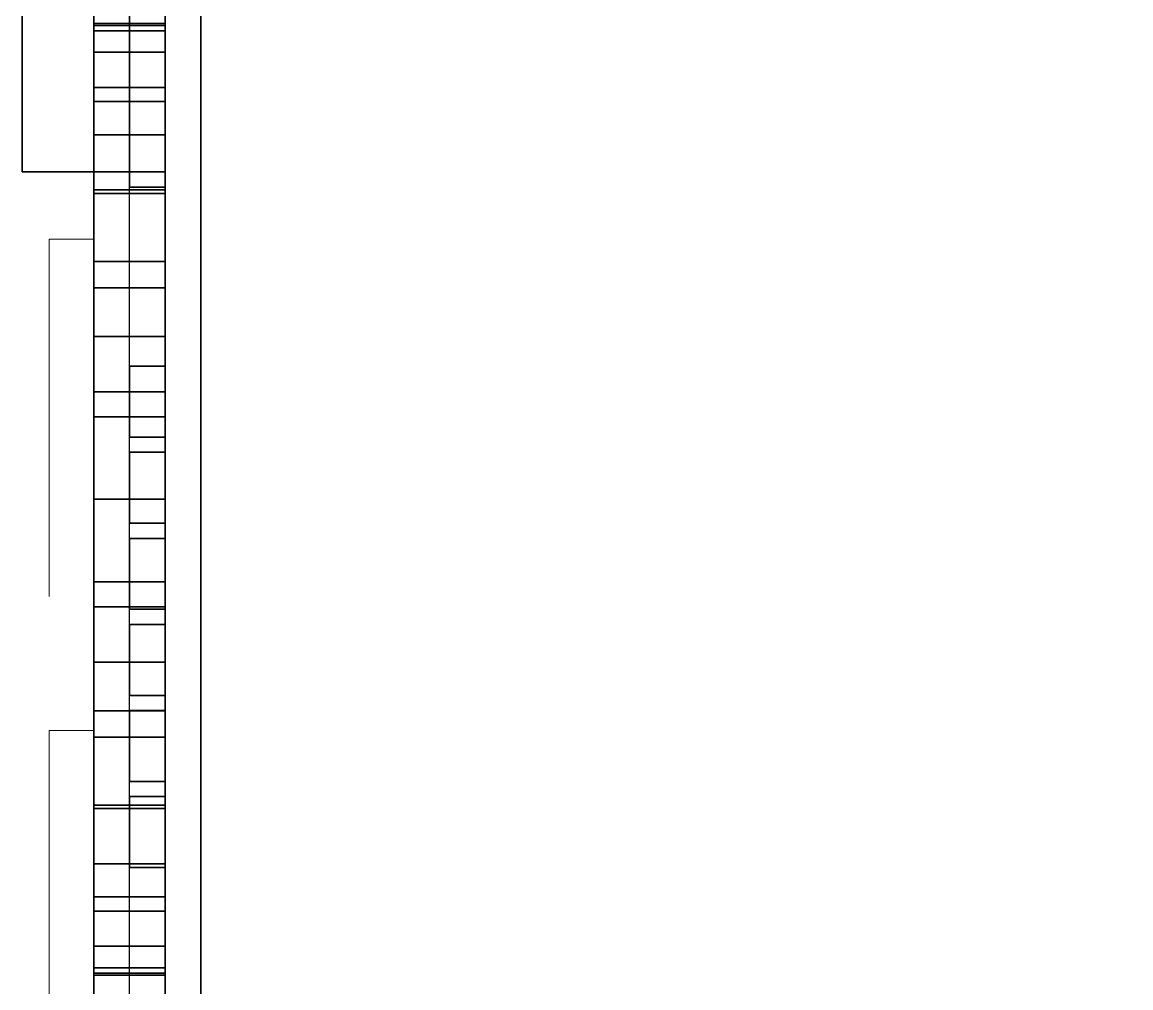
# Model space of a CAD drawing. Header units: inches. Extents: x -7543 to -822, y 102837 to 190349.
# Drawn here: x -831.47678 to -831.47058, y 102836.9327 to 102836.9381 of the extents above; entities that cross this region are included whole.
import ezdxf

# ---------------------------------------------------------------- set-up
doc = ezdxf.new("R2010")
doc.units = ezdxf.units.IN
doc.header["$MEASUREMENT"] = 0
doc.layers.add('İZ DÜŞÜM', color=253, linetype='Continuous', lineweight=20)
doc.layers.add('TEFRİŞ', color=7, linetype='Continuous', lineweight=25, true_color=0x78462c)

msp = doc.modelspace()

# ---------------------------------------------------------------- linework, layer by layer
at = {"layer": 'İZ DÜŞÜM'}
for p, q in [((-831.476627, 102836.9368868), (-831.476627, 102836.9348868)), ((-831.476627, 102836.9368868), (-831.4763774, 102836.9368868)), ((-831.476627, 102836.9341368), (-831.476627, 102836.9321368)), ((-831.476627, 102836.9341368), (-831.4763774, 102836.9341368))]:
    msp.add_line(p, q, dxfattribs=at)
at = {"layer": 'TEFRİŞ'}
for points in [[(-831.4759774, 102836.9414308, -0.0032749), (-831.4759774, 102836.9294308, -0.0032749), (-831.4761774, 102836.9294308, -0.0032749), (-831.4761774, 102836.9414308, -0.0032749)], [(-831.4759774, 102836.9414308, -0.0031749), (-831.4759774, 102836.9294308, -0.0031749), (-831.4761774, 102836.9294308, -0.0031749), (-831.4761774, 102836.9414308, -0.0031749)], [(-831.4759774, 102836.9414308, -0.01508), (-831.4759774, 102836.9414308, 0.00002), (-831.4759774, 102836.9294308, 0.00002), (-831.4759774, 102836.9294308, -0.01508)], [(-831.4759774, 102836.9414308, 0.00002), (-831.4759774, 102836.9294308, 0.00002), (-831.4643774, 102836.9294308, 0.00002), (-831.4643774, 102836.9414308, 0.00002)], [(-831.4759774, 102836.9414308, -0.01508), (-831.4759774, 102836.9294308, -0.01508), (-831.4643774, 102836.9294308, -0.01508), (-831.4643774, 102836.9414308, -0.01508)], [(-831.4643774, 102836.9414308), (-831.4643774, 102836.9294308), (-831.4759774, 102836.9294308), (-831.4759774, 102836.9414308)], [(-831.4759774, 102836.9414308, 0.00002), (-831.4759774, 102836.9294308, 0.00002), (-831.4759774, 102836.9294308, 0.00042), (-831.4759774, 102836.9414308, 0.00042)], [(-831.4757774, 102836.9294308, -0.01508), (-831.4757774, 102836.9294308, -0.01658), (-831.4757774, 102836.9414308, -0.01658), (-831.4757774, 102836.9414308, -0.01508)], [(-831.4757774, 102836.9414308, -0.01508), (-831.4757774, 102836.9294308, -0.01508), (-831.4643774, 102836.9294308, -0.01508), (-831.4643774, 102836.9414308, -0.01508)], [(-831.4757774, 102836.9414308, -0.01658), (-831.4757774, 102836.9294308, -0.01658), (-831.4643774, 102836.9294308, -0.01658), (-831.4643774, 102836.9414308, -0.01658)], [(-831.4759774, 102836.9410308, -0.0005749), (-831.4759774, 102836.9371764, -0.0005749), (-831.4761774, 102836.9371764, -0.0005749), (-831.4761774, 102836.9410308, -0.0005749)], [(-831.4759774, 102836.9371764, -0.0027749), (-831.4759774, 102836.9410308, -0.0027749), (-831.4761774, 102836.9410308, -0.0027749), (-831.4761774, 102836.9371764, -0.0027749)], [(-831.4763774, 102836.9354308, -0.0083347), (-831.4763774, 102836.9388398, -0.0077336), (-831.4763774, 102836.9388924, -0.0083347), (-831.4763774, 102836.9354308, -0.0083347)], [(-831.4763774, 102836.9354308, -0.0083347), (-831.4763774, 102836.9388924, -0.0083347), (-831.4763774, 102836.9388398, -0.0089358), (-831.4763774, 102836.9354308, -0.0083347)], [(-831.4759774, 102836.9354308, -0.0083347), (-831.4759774, 102836.9388398, -0.0077336), (-831.4759774, 102836.9388924, -0.0083347), (-831.4759774, 102836.9354308, -0.0083347)], [(-831.4759774, 102836.9354308, -0.0083347), (-831.4759774, 102836.9388924, -0.0083347), (-831.4759774, 102836.9388398, -0.0089358), (-831.4759774, 102836.9354308, -0.0083347)], [(-831.4763774, 102836.9354308, -0.0083347), (-831.4763774, 102836.9386837, -0.0071508), (-831.4763774, 102836.9388398, -0.0077336), (-831.4763774, 102836.9354308, -0.0083347)], [(-831.4763774, 102836.9354308, -0.0083347), (-831.4763774, 102836.9388398, -0.0089358), (-831.4763774, 102836.9386837, -0.0095187), (-831.4763774, 102836.9354308, -0.0083347)], [(-831.4759774, 102836.9354308, -0.0083347), (-831.4759774, 102836.9386837, -0.0071508), (-831.4759774, 102836.9388398, -0.0077336), (-831.4759774, 102836.9354308, -0.0083347)], [(-831.4759774, 102836.9354308, -0.0083347), (-831.4759774, 102836.9388398, -0.0089358), (-831.4759774, 102836.9386837, -0.0095187), (-831.4759774, 102836.9354308, -0.0083347)], [(-831.4767774, 102836.938755, -0.0078347), (-831.4767774, 102836.9372634, -0.0078347), (-831.4767774, 102836.9372634, -0.0088347), (-831.4767774, 102836.938755, -0.0088347)], [(-831.4759774, 102836.9372634, -0.0088347), (-831.4759774, 102836.938755, -0.0088347), (-831.4767774, 102836.938755, -0.0088347), (-831.4767774, 102836.9372634, -0.0088347)], [(-831.4759774, 102836.938755, -0.0078347), (-831.4759774, 102836.9372634, -0.0078347), (-831.4767774, 102836.9372634, -0.0078347), (-831.4767774, 102836.938755, -0.0078347)], [(-831.4763774, 102836.9354308, -0.0083347), (-831.4763774, 102836.9384287, -0.0066039), (-831.4763774, 102836.9386837, -0.0071508), (-831.4763774, 102836.9354308, -0.0083347)], [(-831.4763774, 102836.9354308, -0.0083347), (-831.4763774, 102836.9386837, -0.0095187), (-831.4763774, 102836.9384287, -0.0100656), (-831.4763774, 102836.9354308, -0.0083347)], [(-831.4759774, 102836.9354308, -0.0083347), (-831.4759774, 102836.9384287, -0.0066039), (-831.4759774, 102836.9386837, -0.0071508), (-831.4759774, 102836.9354308, -0.0083347)], [(-831.4759774, 102836.9354308, -0.0083347), (-831.4759774, 102836.9386837, -0.0095187), (-831.4759774, 102836.9384287, -0.0100656), (-831.4759774, 102836.9354308, -0.0083347)], [(-831.4759774, 102836.9380826, -0.0061097), (-831.4759774, 102836.9384287, -0.0066039), (-831.4763774, 102836.9384287, -0.0066039), (-831.4763774, 102836.9380826, -0.0061097)], [(-831.4763774, 102836.9354308, -0.0083347), (-831.4763774, 102836.9380826, -0.0061097), (-831.4763774, 102836.9384287, -0.0066039), (-831.4763774, 102836.9354308, -0.0083347)], [(-831.4759774, 102836.9384287, -0.0100656), (-831.4759774, 102836.9380826, -0.0105598), (-831.4763774, 102836.9380826, -0.0105598), (-831.4763774, 102836.9384287, -0.0100656)], [(-831.4763774, 102836.9354308, -0.0083347), (-831.4763774, 102836.9384287, -0.0100656), (-831.4763774, 102836.9380826, -0.0105598), (-831.4763774, 102836.9354308, -0.0083347)], [(-831.4759774, 102836.9354308, -0.0083347), (-831.4759774, 102836.9380826, -0.0061097), (-831.4759774, 102836.9384287, -0.0066039), (-831.4759774, 102836.9354308, -0.0083347)], [(-831.4759774, 102836.9354308, -0.0083347), (-831.4759774, 102836.9384287, -0.0100656), (-831.4759774, 102836.9380826, -0.0105598), (-831.4759774, 102836.9354308, -0.0083347)], [(-831.4759774, 102836.938052, -0.0078726), (-831.4759774, 102836.9380924, -0.0083347), (-831.4763774, 102836.9380924, -0.0083347), (-831.4763774, 102836.938052, -0.0078726)], [(-831.4763774, 102836.9354308, -0.0083347), (-831.4763774, 102836.938052, -0.0078726), (-831.4763774, 102836.9380924, -0.0083347), (-831.4763774, 102836.9354308, -0.0083347)], [(-831.4759774, 102836.9380924, -0.0083347), (-831.4759774, 102836.938052, -0.0087969), (-831.4763774, 102836.938052, -0.0087969), (-831.4763774, 102836.9380924, -0.0083347)], [(-831.4763774, 102836.9354308, -0.0083347), (-831.4763774, 102836.9380924, -0.0083347), (-831.4763774, 102836.938052, -0.0087969), (-831.4763774, 102836.9354308, -0.0083347)], [(-831.4759774, 102836.9376559, -0.005683), (-831.4759774, 102836.9380826, -0.0061097), (-831.4763774, 102836.9380826, -0.0061097), (-831.4763774, 102836.9376559, -0.005683)], [(-831.4763774, 102836.9354308, -0.0083347), (-831.4763774, 102836.9376559, -0.005683), (-831.4763774, 102836.9380826, -0.0061097), (-831.4763774, 102836.9354308, -0.0083347)], [(-831.4759774, 102836.9380826, -0.0105598), (-831.4759774, 102836.9376559, -0.0109865), (-831.4763774, 102836.9376559, -0.0109865), (-831.4763774, 102836.9380826, -0.0105598)], [(-831.4763774, 102836.9354308, -0.0083347), (-831.4763774, 102836.9380826, -0.0105598), (-831.4763774, 102836.9376559, -0.0109865), (-831.4763774, 102836.9354308, -0.0083347)], [(-831.4759774, 102836.9379319, -0.0074244), (-831.4759774, 102836.938052, -0.0078726), (-831.4763774, 102836.938052, -0.0078726), (-831.4763774, 102836.9379319, -0.0074244)], [(-831.4763774, 102836.9354308, -0.0083347), (-831.4763774, 102836.9379319, -0.0074244), (-831.4763774, 102836.938052, -0.0078726), (-831.4763774, 102836.9354308, -0.0083347)], [(-831.4759774, 102836.938052, -0.0087969), (-831.4759774, 102836.9379319, -0.0092451), (-831.4763774, 102836.9379319, -0.0092451), (-831.4763774, 102836.938052, -0.0087969)], [(-831.4763774, 102836.9354308, -0.0083347), (-831.4763774, 102836.938052, -0.0087969), (-831.4763774, 102836.9379319, -0.0092451), (-831.4763774, 102836.9354308, -0.0083347)], [(-831.4759774, 102836.9354308, -0.0083347), (-831.4759774, 102836.938052, -0.0078726), (-831.4759774, 102836.9380924, -0.0083347), (-831.4759774, 102836.9354308, -0.0083347)], [(-831.4759774, 102836.9354308, -0.0083347), (-831.4759774, 102836.9380924, -0.0083347), (-831.4759774, 102836.938052, -0.0087969), (-831.4759774, 102836.9354308, -0.0083347)], [(-831.4759774, 102836.9354308, -0.0083347), (-831.4759774, 102836.9376559, -0.005683), (-831.4759774, 102836.9380826, -0.0061097), (-831.4759774, 102836.9354308, -0.0083347)], [(-831.4759774, 102836.9354308, -0.0083347), (-831.4759774, 102836.9380826, -0.0105598), (-831.4759774, 102836.9376559, -0.0109865), (-831.4759774, 102836.9354308, -0.0083347)], [(-831.4759774, 102836.9354308, -0.0083347), (-831.4759774, 102836.9379319, -0.0074244), (-831.4759774, 102836.938052, -0.0078726), (-831.4759774, 102836.9354308, -0.0083347)], [(-831.4759774, 102836.9354308, -0.0083347), (-831.4759774, 102836.938052, -0.0087969), (-831.4759774, 102836.9379319, -0.0092451), (-831.4759774, 102836.9354308, -0.0083347)], [(-831.4759774, 102836.9377358, -0.0070039), (-831.4759774, 102836.9379319, -0.0074244), (-831.4763774, 102836.9379319, -0.0074244), (-831.4763774, 102836.9377358, -0.0070039)], [(-831.4763774, 102836.9354308, -0.0083347), (-831.4763774, 102836.9377358, -0.0070039), (-831.4763774, 102836.9379319, -0.0074244), (-831.4763774, 102836.9354308, -0.0083347)], [(-831.4759774, 102836.9379319, -0.0092451), (-831.4759774, 102836.9377358, -0.0096656), (-831.4763774, 102836.9377358, -0.0096656), (-831.4763774, 102836.9379319, -0.0092451)], [(-831.4763774, 102836.9354308, -0.0083347), (-831.4763774, 102836.9379319, -0.0092451), (-831.4763774, 102836.9377358, -0.0096656), (-831.4763774, 102836.9354308, -0.0083347)], [(-831.4759774, 102836.9354308, -0.0083347), (-831.4759774, 102836.9377358, -0.0070039), (-831.4759774, 102836.9379319, -0.0074244), (-831.4759774, 102836.9354308, -0.0083347)], [(-831.4759774, 102836.9354308, -0.0083347), (-831.4759774, 102836.9379319, -0.0092451), (-831.4759774, 102836.9377358, -0.0096656), (-831.4759774, 102836.9354308, -0.0083347)], [(-831.4759774, 102836.9374697, -0.0066239), (-831.4759774, 102836.9377358, -0.0070039), (-831.4763774, 102836.9377358, -0.0070039), (-831.4763774, 102836.9374697, -0.0066239)], [(-831.4763774, 102836.9354308, -0.0083347), (-831.4763774, 102836.9374697, -0.0066239), (-831.4763774, 102836.9377358, -0.0070039), (-831.4763774, 102836.9354308, -0.0083347)], [(-831.4759774, 102836.9377358, -0.0096656), (-831.4759774, 102836.9374697, -0.0100456), (-831.4763774, 102836.9374697, -0.0100456), (-831.4763774, 102836.9377358, -0.0096656)], [(-831.4763774, 102836.9354308, -0.0083347), (-831.4763774, 102836.9377358, -0.0096656), (-831.4763774, 102836.9374697, -0.0100456), (-831.4763774, 102836.9354308, -0.0083347)], [(-831.4759774, 102836.9354308, -0.0083347), (-831.4759774, 102836.9374697, -0.0066239), (-831.4759774, 102836.9377358, -0.0070039), (-831.4759774, 102836.9354308, -0.0083347)], [(-831.4759774, 102836.9354308, -0.0083347), (-831.4759774, 102836.9377358, -0.0096656), (-831.4759774, 102836.9374697, -0.0100456), (-831.4759774, 102836.9354308, -0.0083347)], [(-831.4759774, 102836.9371616, -0.0053369), (-831.4759774, 102836.9376559, -0.005683), (-831.4763774, 102836.9376559, -0.005683), (-831.4763774, 102836.9371616, -0.0053369)], [(-831.4763774, 102836.9354308, -0.0083347), (-831.4763774, 102836.9371616, -0.0053369), (-831.4763774, 102836.9376559, -0.005683), (-831.4763774, 102836.9354308, -0.0083347)], [(-831.4759774, 102836.9376559, -0.0109865), (-831.4759774, 102836.9371616, -0.0113326), (-831.4763774, 102836.9371616, -0.0113326), (-831.4763774, 102836.9376559, -0.0109865)], [(-831.4763774, 102836.9354308, -0.0083347), (-831.4763774, 102836.9376559, -0.0109865), (-831.4763774, 102836.9371616, -0.0113326), (-831.4763774, 102836.9354308, -0.0083347)], [(-831.4759774, 102836.9354308, -0.0083347), (-831.4759774, 102836.9371616, -0.0053369), (-831.4759774, 102836.9376559, -0.005683), (-831.4759774, 102836.9354308, -0.0083347)], [(-831.4759774, 102836.9354308, -0.0083347), (-831.4759774, 102836.9376559, -0.0109865), (-831.4759774, 102836.9371616, -0.0113326), (-831.4759774, 102836.9354308, -0.0083347)], [(-831.4759774, 102836.9371417, -0.0062958), (-831.4759774, 102836.9374697, -0.0066239), (-831.4763774, 102836.9374697, -0.0066239), (-831.4763774, 102836.9371417, -0.0062958)], [(-831.4763774, 102836.9354308, -0.0083347), (-831.4763774, 102836.9371417, -0.0062958), (-831.4763774, 102836.9374697, -0.0066239), (-831.4763774, 102836.9354308, -0.0083347)], [(-831.4759774, 102836.9374697, -0.0100456), (-831.4759774, 102836.9371417, -0.0103737), (-831.4763774, 102836.9371417, -0.0103737), (-831.4763774, 102836.9374697, -0.0100456)], [(-831.4763774, 102836.9354308, -0.0083347), (-831.4763774, 102836.9374697, -0.0100456), (-831.4763774, 102836.9371417, -0.0103737), (-831.4763774, 102836.9354308, -0.0083347)], [(-831.4759774, 102836.9354308, -0.0083347), (-831.4759774, 102836.9371417, -0.0062958), (-831.4759774, 102836.9374697, -0.0066239), (-831.4759774, 102836.9354308, -0.0083347)], [(-831.4759774, 102836.9354308, -0.0083347), (-831.4759774, 102836.9374697, -0.0100456), (-831.4759774, 102836.9371417, -0.0103737), (-831.4759774, 102836.9354308, -0.0083347)], [(-831.4759774, 102836.9372634, -0.0088347), (-831.4759774, 102836.9372634, -0.0078347), (-831.4767774, 102836.9372634, -0.0078347), (-831.4767774, 102836.9372634, -0.0088347)], [(-831.4759774, 102836.9371764, -0.0005749), (-831.4759774, 102836.9371764, -0.0027749), (-831.4761774, 102836.9371764, -0.0027749), (-831.4761774, 102836.9371764, -0.0005749)], [(-831.4759774, 102836.9366147, -0.0050819), (-831.4759774, 102836.9371616, -0.0053369), (-831.4763774, 102836.9371616, -0.0053369), (-831.4763774, 102836.9366147, -0.0050819)], [(-831.4763774, 102836.9354308, -0.0083347), (-831.4763774, 102836.9366147, -0.0050819), (-831.4763774, 102836.9371616, -0.0053369), (-831.4763774, 102836.9354308, -0.0083347)], [(-831.4759774, 102836.9371616, -0.0113326), (-831.4759774, 102836.9366147, -0.0115876), (-831.4763774, 102836.9366147, -0.0115876), (-831.4763774, 102836.9371616, -0.0113326)], [(-831.4763774, 102836.9354308, -0.0083347), (-831.4763774, 102836.9371616, -0.0113326), (-831.4763774, 102836.9366147, -0.0115876), (-831.4763774, 102836.9354308, -0.0083347)], [(-831.4759774, 102836.9367616, -0.0060297), (-831.4759774, 102836.9371417, -0.0062958), (-831.4763774, 102836.9371417, -0.0062958), (-831.4763774, 102836.9367616, -0.0060297)], [(-831.4763774, 102836.9354308, -0.0083347), (-831.4763774, 102836.9367616, -0.0060297), (-831.4763774, 102836.9371417, -0.0062958), (-831.4763774, 102836.9354308, -0.0083347)], [(-831.4759774, 102836.9371417, -0.0103737), (-831.4759774, 102836.9367616, -0.0106398), (-831.4763774, 102836.9367616, -0.0106398), (-831.4763774, 102836.9371417, -0.0103737)], [(-831.4763774, 102836.9354308, -0.0083347), (-831.4763774, 102836.9371417, -0.0103737), (-831.4763774, 102836.9367616, -0.0106398), (-831.4763774, 102836.9354308, -0.0083347)], [(-831.4759774, 102836.9354308, -0.0083347), (-831.4759774, 102836.9366147, -0.0050819), (-831.4759774, 102836.9371616, -0.0053369), (-831.4759774, 102836.9354308, -0.0083347)], [(-831.4759774, 102836.9354308, -0.0083347), (-831.4759774, 102836.9371616, -0.0113326), (-831.4759774, 102836.9366147, -0.0115876), (-831.4759774, 102836.9354308, -0.0083347)], [(-831.4759774, 102836.9354308, -0.0083347), (-831.4759774, 102836.9367616, -0.0060297), (-831.4759774, 102836.9371417, -0.0062958), (-831.4759774, 102836.9354308, -0.0083347)], [(-831.4759774, 102836.9354308, -0.0083347), (-831.4759774, 102836.9371417, -0.0103737), (-831.4759774, 102836.9367616, -0.0106398), (-831.4759774, 102836.9354308, -0.0083347)], [(-831.4759774, 102836.9363411, -0.0058336), (-831.4759774, 102836.9367616, -0.0060297), (-831.4763774, 102836.9367616, -0.0060297), (-831.4763774, 102836.9363411, -0.0058336)], [(-831.4763774, 102836.9354308, -0.0083347), (-831.4763774, 102836.9363411, -0.0058336), (-831.4763774, 102836.9367616, -0.0060297), (-831.4763774, 102836.9354308, -0.0083347)], [(-831.4759774, 102836.9367616, -0.0106398), (-831.4759774, 102836.9363411, -0.0108358), (-831.4763774, 102836.9363411, -0.0108358), (-831.4763774, 102836.9367616, -0.0106398)], [(-831.4763774, 102836.9354308, -0.0083347), (-831.4763774, 102836.9367616, -0.0106398), (-831.4763774, 102836.9363411, -0.0108358), (-831.4763774, 102836.9354308, -0.0083347)], [(-831.4759774, 102836.9354308, -0.0083347), (-831.4759774, 102836.9363411, -0.0058336), (-831.4759774, 102836.9367616, -0.0060297), (-831.4759774, 102836.9354308, -0.0083347)], [(-831.4759774, 102836.9354308, -0.0083347), (-831.4759774, 102836.9367616, -0.0106398), (-831.4759774, 102836.9363411, -0.0108358), (-831.4759774, 102836.9354308, -0.0083347)], [(-831.4759774, 102836.9360319, -0.0049257), (-831.4759774, 102836.9366147, -0.0050819), (-831.4763774, 102836.9366147, -0.0050819), (-831.4763774, 102836.9360319, -0.0049257)], [(-831.4763774, 102836.9354308, -0.0083347), (-831.4763774, 102836.9360319, -0.0049257), (-831.4763774, 102836.9366147, -0.0050819), (-831.4763774, 102836.9354308, -0.0083347)], [(-831.4759774, 102836.9366147, -0.0115876), (-831.4759774, 102836.9360319, -0.0117438), (-831.4763774, 102836.9360319, -0.0117438), (-831.4763774, 102836.9366147, -0.0115876)], [(-831.4763774, 102836.9354308, -0.0083347), (-831.4763774, 102836.9366147, -0.0115876), (-831.4763774, 102836.9360319, -0.0117438), (-831.4763774, 102836.9354308, -0.0083347)], [(-831.4759774, 102836.9354308, -0.0083347), (-831.4759774, 102836.9360319, -0.0049257), (-831.4759774, 102836.9366147, -0.0050819), (-831.4759774, 102836.9354308, -0.0083347)], [(-831.4759774, 102836.9354308, -0.0083347), (-831.4759774, 102836.9366147, -0.0115876), (-831.4759774, 102836.9360319, -0.0117438), (-831.4759774, 102836.9354308, -0.0083347)], [(-831.4759774, 102836.935893, -0.0057136), (-831.4759774, 102836.9363411, -0.0058336), (-831.4763774, 102836.9363411, -0.0058336), (-831.4763774, 102836.935893, -0.0057136)], [(-831.4763774, 102836.9354308, -0.0083347), (-831.4763774, 102836.935893, -0.0057136), (-831.4763774, 102836.9363411, -0.0058336), (-831.4763774, 102836.9354308, -0.0083347)], [(-831.4759774, 102836.9363411, -0.0108358), (-831.4759774, 102836.935893, -0.0109559), (-831.4763774, 102836.935893, -0.0109559), (-831.4763774, 102836.9363411, -0.0108358)], [(-831.4763774, 102836.9354308, -0.0083347), (-831.4763774, 102836.9363411, -0.0108358), (-831.4763774, 102836.935893, -0.0109559), (-831.4763774, 102836.9354308, -0.0083347)], [(-831.4759774, 102836.9354308, -0.0083347), (-831.4759774, 102836.935893, -0.0057136), (-831.4759774, 102836.9363411, -0.0058336), (-831.4759774, 102836.9354308, -0.0083347)], [(-831.4759774, 102836.9354308, -0.0083347), (-831.4759774, 102836.9363411, -0.0108358), (-831.4759774, 102836.935893, -0.0109559), (-831.4759774, 102836.9354308, -0.0083347)], [(-831.4761774, 102836.9361752, -0.0012557), (-831.4761774, 102836.9357786, -0.0012557), (-831.4761774, 102836.9357786, -0.0020941), (-831.4761774, 102836.9361752, -0.0020941)], [(-831.4759774, 102836.9361752, -0.0020941), (-831.4759774, 102836.9357786, -0.0020941), (-831.4761774, 102836.9357786, -0.0020941), (-831.4761774, 102836.9361752, -0.0020941)], [(-831.4759774, 102836.9357786, -0.0012557), (-831.4759774, 102836.9361752, -0.0012557), (-831.4761774, 102836.9361752, -0.0012557), (-831.4761774, 102836.9357786, -0.0012557)], [(-831.4759774, 102836.9361752, -0.0020941), (-831.4759774, 102836.9361752, -0.0012557), (-831.4761774, 102836.9361752, -0.0012557), (-831.4761774, 102836.9361752, -0.0020941)], [(-831.4759774, 102836.9354308, -0.0048731), (-831.4759774, 102836.9360319, -0.0049257), (-831.4763774, 102836.9360319, -0.0049257), (-831.4763774, 102836.9354308, -0.0048731)], [(-831.4763774, 102836.9354308, -0.0083347), (-831.4763774, 102836.9354308, -0.0048731), (-831.4763774, 102836.9360319, -0.0049257), (-831.4763774, 102836.9354308, -0.0083347)], [(-831.4759774, 102836.9360319, -0.0117438), (-831.4759774, 102836.9354308, -0.0117964), (-831.4763774, 102836.9354308, -0.0117964), (-831.4763774, 102836.9360319, -0.0117438)], [(-831.4763774, 102836.9354308, -0.0083347), (-831.4763774, 102836.9360319, -0.0117438), (-831.4763774, 102836.9354308, -0.0117964), (-831.4763774, 102836.9354308, -0.0083347)], [(-831.4759774, 102836.9354308, -0.0083347), (-831.4759774, 102836.9354308, -0.0048731), (-831.4759774, 102836.9360319, -0.0049257), (-831.4759774, 102836.9354308, -0.0083347)], [(-831.4759774, 102836.9354308, -0.0083347), (-831.4759774, 102836.9360319, -0.0117438), (-831.4759774, 102836.9354308, -0.0117964), (-831.4759774, 102836.9354308, -0.0083347)], [(-831.4759774, 102836.9354308, -0.0056731), (-831.4759774, 102836.935893, -0.0057136), (-831.4763774, 102836.935893, -0.0057136), (-831.4763774, 102836.9354308, -0.0056731)], [(-831.4763774, 102836.9354308, -0.0083347), (-831.4763774, 102836.9354308, -0.0056731), (-831.4763774, 102836.935893, -0.0057136), (-831.4763774, 102836.9354308, -0.0083347)], [(-831.4759774, 102836.935893, -0.0109559), (-831.4759774, 102836.9354308, -0.0109964), (-831.4763774, 102836.9354308, -0.0109964), (-831.4763774, 102836.935893, -0.0109559)], [(-831.4763774, 102836.9354308, -0.0083347), (-831.4763774, 102836.935893, -0.0109559), (-831.4763774, 102836.9354308, -0.0109964), (-831.4763774, 102836.9354308, -0.0083347)], [(-831.4759774, 102836.9354308, -0.0083347), (-831.4759774, 102836.9354308, -0.0056731), (-831.4759774, 102836.935893, -0.0057136), (-831.4759774, 102836.9354308, -0.0083347)], [(-831.4759774, 102836.9354308, -0.0083347), (-831.4759774, 102836.935893, -0.0109559), (-831.4759774, 102836.9354308, -0.0109964), (-831.4759774, 102836.9354308, -0.0083347)], [(-831.4759774, 102836.9357786, -0.0020941), (-831.4759774, 102836.9357786, -0.0012557), (-831.4761774, 102836.9357786, -0.0012557), (-831.4761774, 102836.9357786, -0.0020941)], [(-831.4761774, 102836.9356937, -0.0012557), (-831.4761774, 102836.935297, -0.0012557), (-831.4761774, 102836.935297, -0.0020941), (-831.4761774, 102836.9356937, -0.0020941)], [(-831.4759774, 102836.9356937, -0.0020941), (-831.4759774, 102836.935297, -0.0020941), (-831.4761774, 102836.935297, -0.0020941), (-831.4761774, 102836.9356937, -0.0020941)], [(-831.4759774, 102836.935297, -0.0012557), (-831.4759774, 102836.9356937, -0.0012557), (-831.4761774, 102836.9356937, -0.0012557), (-831.4761774, 102836.935297, -0.0012557)], [(-831.4759774, 102836.9356937, -0.0020941), (-831.4759774, 102836.9356937, -0.0012557), (-831.4761774, 102836.9356937, -0.0012557), (-831.4761774, 102836.9356937, -0.0020941)], [(-831.4763774, 102836.9354308, -0.0083347), (-831.4763774, 102836.9327692, -0.0083347), (-831.4763774, 102836.9328096, -0.0078726), (-831.4763774, 102836.9354308, -0.0083347)], [(-831.4763774, 102836.9354308, -0.0083347), (-831.4763774, 102836.9328096, -0.0078726), (-831.4763774, 102836.9329297, -0.0074244), (-831.4763774, 102836.9354308, -0.0083347)], [(-831.4763774, 102836.9354308, -0.0083347), (-831.4763774, 102836.9329297, -0.0074244), (-831.4763774, 102836.9331258, -0.0070039), (-831.4763774, 102836.9354308, -0.0083347)], [(-831.4763774, 102836.9354308, -0.0083347), (-831.4763774, 102836.9331258, -0.0070039), (-831.4763774, 102836.9333919, -0.0066239), (-831.4763774, 102836.9354308, -0.0083347)], [(-831.4763774, 102836.9354308, -0.0083347), (-831.4763774, 102836.9333919, -0.0066239), (-831.4763774, 102836.9337199, -0.0062958), (-831.4763774, 102836.9354308, -0.0083347)], [(-831.4763774, 102836.9354308, -0.0083347), (-831.4763774, 102836.9337199, -0.0062958), (-831.4763774, 102836.9341, -0.0060297), (-831.4763774, 102836.9354308, -0.0083347)], [(-831.4763774, 102836.9354308, -0.0083347), (-831.4763774, 102836.9341, -0.0060297), (-831.4763774, 102836.9345205, -0.0058336), (-831.4763774, 102836.9354308, -0.0083347)], [(-831.4763774, 102836.9354308, -0.0083347), (-831.4763774, 102836.9345205, -0.0058336), (-831.4763774, 102836.9349686, -0.0057136), (-831.4763774, 102836.9354308, -0.0083347)], [(-831.4759774, 102836.9349686, -0.0057136), (-831.4759774, 102836.9354308, -0.0056731), (-831.4763774, 102836.9354308, -0.0056731), (-831.4763774, 102836.9349686, -0.0057136)], [(-831.4763774, 102836.9354308, -0.0083347), (-831.4763774, 102836.9349686, -0.0057136), (-831.4763774, 102836.9354308, -0.0056731), (-831.4763774, 102836.9354308, -0.0083347)], [(-831.4759774, 102836.9354308, -0.0109964), (-831.4759774, 102836.9349686, -0.0109559), (-831.4763774, 102836.9349686, -0.0109559), (-831.4763774, 102836.9354308, -0.0109964)], [(-831.4763774, 102836.9354308, -0.0083347), (-831.4763774, 102836.9354308, -0.0109964), (-831.4763774, 102836.9349686, -0.0109559), (-831.4763774, 102836.9354308, -0.0083347)], [(-831.4763774, 102836.9354308, -0.0083347), (-831.4763774, 102836.9349686, -0.0109559), (-831.4763774, 102836.9345205, -0.0108358), (-831.4763774, 102836.9354308, -0.0083347)], [(-831.4763774, 102836.9354308, -0.0083347), (-831.4763774, 102836.9345205, -0.0108358), (-831.4763774, 102836.9341, -0.0106398), (-831.4763774, 102836.9354308, -0.0083347)], [(-831.4763774, 102836.9354308, -0.0083347), (-831.4763774, 102836.9341, -0.0106398), (-831.4763774, 102836.9337199, -0.0103737), (-831.4763774, 102836.9354308, -0.0083347)], [(-831.4763774, 102836.9354308, -0.0083347), (-831.4763774, 102836.9337199, -0.0103737), (-831.4763774, 102836.9333919, -0.0100456), (-831.4763774, 102836.9354308, -0.0083347)], [(-831.4763774, 102836.9354308, -0.0083347), (-831.4763774, 102836.9333919, -0.0100456), (-831.4763774, 102836.9331258, -0.0096656), (-831.4763774, 102836.9354308, -0.0083347)], [(-831.4763774, 102836.9354308, -0.0083347), (-831.4763774, 102836.9331258, -0.0096656), (-831.4763774, 102836.9329297, -0.0092451), (-831.4763774, 102836.9354308, -0.0083347)], [(-831.4763774, 102836.9354308, -0.0083347), (-831.4763774, 102836.9329297, -0.0092451), (-831.4763774, 102836.9328096, -0.0087969), (-831.4763774, 102836.9354308, -0.0083347)], [(-831.4763774, 102836.9354308, -0.0083347), (-831.4763774, 102836.9319692, -0.0083347), (-831.4763774, 102836.9320218, -0.0077336), (-831.4763774, 102836.9354308, -0.0083347)], [(-831.4763774, 102836.9354308, -0.0083347), (-831.4763774, 102836.9320218, -0.0077336), (-831.4763774, 102836.9321779, -0.0071508), (-831.4763774, 102836.9354308, -0.0083347)], [(-831.4763774, 102836.9354308, -0.0083347), (-831.4763774, 102836.9321779, -0.0071508), (-831.4763774, 102836.9324329, -0.0066039), (-831.4763774, 102836.9354308, -0.0083347)], [(-831.4763774, 102836.9354308, -0.0083347), (-831.4763774, 102836.9324329, -0.0066039), (-831.4763774, 102836.932779, -0.0061097), (-831.4763774, 102836.9354308, -0.0083347)], [(-831.4763774, 102836.9354308, -0.0083347), (-831.4763774, 102836.932779, -0.0061097), (-831.4763774, 102836.9332057, -0.005683), (-831.4763774, 102836.9354308, -0.0083347)], [(-831.4763774, 102836.9354308, -0.0083347), (-831.4763774, 102836.9332057, -0.005683), (-831.4763774, 102836.9337, -0.0053369), (-831.4763774, 102836.9354308, -0.0083347)], [(-831.4763774, 102836.9354308, -0.0083347), (-831.4763774, 102836.9337, -0.0053369), (-831.4763774, 102836.9342469, -0.0050819), (-831.4763774, 102836.9354308, -0.0083347)], [(-831.4763774, 102836.9354308, -0.0083347), (-831.4763774, 102836.9342469, -0.0050819), (-831.4763774, 102836.9348297, -0.0049257), (-831.4763774, 102836.9354308, -0.0083347)], [(-831.4759774, 102836.9348297, -0.0049257), (-831.4759774, 102836.9354308, -0.0048731), (-831.4763774, 102836.9354308, -0.0048731), (-831.4763774, 102836.9348297, -0.0049257)], [(-831.4763774, 102836.9354308, -0.0083347), (-831.4763774, 102836.9348297, -0.0049257), (-831.4763774, 102836.9354308, -0.0048731), (-831.4763774, 102836.9354308, -0.0083347)], [(-831.4759774, 102836.9354308, -0.0117964), (-831.4759774, 102836.9348297, -0.0117438), (-831.4763774, 102836.9348297, -0.0117438), (-831.4763774, 102836.9354308, -0.0117964)], [(-831.4763774, 102836.9354308, -0.0083347), (-831.4763774, 102836.9354308, -0.0117964), (-831.4763774, 102836.9348297, -0.0117438), (-831.4763774, 102836.9354308, -0.0083347)], [(-831.4763774, 102836.9354308, -0.0083347), (-831.4763774, 102836.9348297, -0.0117438), (-831.4763774, 102836.9342469, -0.0115876), (-831.4763774, 102836.9354308, -0.0083347)], [(-831.4763774, 102836.9354308, -0.0083347), (-831.4763774, 102836.9342469, -0.0115876), (-831.4763774, 102836.9337, -0.0113326), (-831.4763774, 102836.9354308, -0.0083347)], [(-831.4763774, 102836.9354308, -0.0083347), (-831.4763774, 102836.9337, -0.0113326), (-831.4763774, 102836.9332057, -0.0109865), (-831.4763774, 102836.9354308, -0.0083347)], [(-831.4763774, 102836.9354308, -0.0083347), (-831.4763774, 102836.9332057, -0.0109865), (-831.4763774, 102836.932779, -0.0105598), (-831.4763774, 102836.9354308, -0.0083347)], [(-831.4763774, 102836.9354308, -0.0083347), (-831.4763774, 102836.932779, -0.0105598), (-831.4763774, 102836.9324329, -0.0100656), (-831.4763774, 102836.9354308, -0.0083347)], [(-831.4763774, 102836.9354308, -0.0083347), (-831.4763774, 102836.9324329, -0.0100656), (-831.4763774, 102836.9321779, -0.0095187), (-831.4763774, 102836.9354308, -0.0083347)], [(-831.4763774, 102836.9354308, -0.0083347), (-831.4763774, 102836.9321779, -0.0095187), (-831.4763774, 102836.9320218, -0.0089358), (-831.4763774, 102836.9354308, -0.0083347)], [(-831.4759774, 102836.9354308, -0.0083347), (-831.4759774, 102836.9327692, -0.0083347), (-831.4759774, 102836.9328096, -0.0078726), (-831.4759774, 102836.9354308, -0.0083347)], [(-831.4759774, 102836.9354308, -0.0083347), (-831.4759774, 102836.9328096, -0.0078726), (-831.4759774, 102836.9329297, -0.0074244), (-831.4759774, 102836.9354308, -0.0083347)], [(-831.4759774, 102836.9354308, -0.0083347), (-831.4759774, 102836.9329297, -0.0074244), (-831.4759774, 102836.9331258, -0.0070039), (-831.4759774, 102836.9354308, -0.0083347)], [(-831.4759774, 102836.9354308, -0.0083347), (-831.4759774, 102836.9331258, -0.0070039), (-831.4759774, 102836.9333919, -0.0066239), (-831.4759774, 102836.9354308, -0.0083347)], [(-831.4759774, 102836.9354308, -0.0083347), (-831.4759774, 102836.9333919, -0.0066239), (-831.4759774, 102836.9337199, -0.0062958), (-831.4759774, 102836.9354308, -0.0083347)], [(-831.4759774, 102836.9354308, -0.0083347), (-831.4759774, 102836.9337199, -0.0062958), (-831.4759774, 102836.9341, -0.0060297), (-831.4759774, 102836.9354308, -0.0083347)], [(-831.4759774, 102836.9354308, -0.0083347), (-831.4759774, 102836.9341, -0.0060297), (-831.4759774, 102836.9345205, -0.0058336), (-831.4759774, 102836.9354308, -0.0083347)], [(-831.4759774, 102836.9354308, -0.0083347), (-831.4759774, 102836.9345205, -0.0058336), (-831.4759774, 102836.9349686, -0.0057136), (-831.4759774, 102836.9354308, -0.0083347)], [(-831.4759774, 102836.9354308, -0.0083347), (-831.4759774, 102836.9349686, -0.0057136), (-831.4759774, 102836.9354308, -0.0056731), (-831.4759774, 102836.9354308, -0.0083347)], [(-831.4759774, 102836.9354308, -0.0083347), (-831.4759774, 102836.9354308, -0.0109964), (-831.4759774, 102836.9349686, -0.0109559), (-831.4759774, 102836.9354308, -0.0083347)], [(-831.4759774, 102836.9354308, -0.0083347), (-831.4759774, 102836.9349686, -0.0109559), (-831.4759774, 102836.9345205, -0.0108358), (-831.4759774, 102836.9354308, -0.0083347)], [(-831.4759774, 102836.9354308, -0.0083347), (-831.4759774, 102836.9345205, -0.0108358), (-831.4759774, 102836.9341, -0.0106398), (-831.4759774, 102836.9354308, -0.0083347)], [(-831.4759774, 102836.9354308, -0.0083347), (-831.4759774, 102836.9341, -0.0106398), (-831.4759774, 102836.9337199, -0.0103737), (-831.4759774, 102836.9354308, -0.0083347)], [(-831.4759774, 102836.9354308, -0.0083347), (-831.4759774, 102836.9337199, -0.0103737), (-831.4759774, 102836.9333919, -0.0100456), (-831.4759774, 102836.9354308, -0.0083347)], [(-831.4759774, 102836.9354308, -0.0083347), (-831.4759774, 102836.9333919, -0.0100456), (-831.4759774, 102836.9331258, -0.0096656), (-831.4759774, 102836.9354308, -0.0083347)], [(-831.4759774, 102836.9354308, -0.0083347), (-831.4759774, 102836.9331258, -0.0096656), (-831.4759774, 102836.9329297, -0.0092451), (-831.4759774, 102836.9354308, -0.0083347)], [(-831.4759774, 102836.9354308, -0.0083347), (-831.4759774, 102836.9329297, -0.0092451), (-831.4759774, 102836.9328096, -0.0087969), (-831.4759774, 102836.9354308, -0.0083347)], [(-831.4759774, 102836.9354308, -0.0083347), (-831.4759774, 102836.9328096, -0.0087969), (-831.4759774, 102836.9327692, -0.0083347), (-831.4759774, 102836.9354308, -0.0083347)], [(-831.4759774, 102836.9354308, -0.0083347), (-831.4759774, 102836.9319692, -0.0083347), (-831.4759774, 102836.9320218, -0.0077336), (-831.4759774, 102836.9354308, -0.0083347)], [(-831.4759774, 102836.9354308, -0.0083347), (-831.4759774, 102836.9320218, -0.0077336), (-831.4759774, 102836.9321779, -0.0071508), (-831.4759774, 102836.9354308, -0.0083347)], [(-831.4759774, 102836.9354308, -0.0083347), (-831.4759774, 102836.9321779, -0.0071508), (-831.4759774, 102836.9324329, -0.0066039), (-831.4759774, 102836.9354308, -0.0083347)], [(-831.4759774, 102836.9354308, -0.0083347), (-831.4759774, 102836.9324329, -0.0066039), (-831.4759774, 102836.932779, -0.0061097), (-831.4759774, 102836.9354308, -0.0083347)], [(-831.4759774, 102836.9354308, -0.0083347), (-831.4759774, 102836.932779, -0.0061097), (-831.4759774, 102836.9332057, -0.005683), (-831.4759774, 102836.9354308, -0.0083347)], [(-831.4759774, 102836.9354308, -0.0083347), (-831.4759774, 102836.9332057, -0.005683), (-831.4759774, 102836.9337, -0.0053369), (-831.4759774, 102836.9354308, -0.0083347)], [(-831.4759774, 102836.9354308, -0.0083347), (-831.4759774, 102836.9337, -0.0053369), (-831.4759774, 102836.9342469, -0.0050819), (-831.4759774, 102836.9354308, -0.0083347)], [(-831.4759774, 102836.9354308, -0.0083347), (-831.4759774, 102836.9342469, -0.0050819), (-831.4759774, 102836.9348297, -0.0049257), (-831.4759774, 102836.9354308, -0.0083347)], [(-831.4759774, 102836.9354308, -0.0083347), (-831.4759774, 102836.9348297, -0.0049257), (-831.4759774, 102836.9354308, -0.0048731), (-831.4759774, 102836.9354308, -0.0083347)], [(-831.4759774, 102836.9354308, -0.0083347), (-831.4759774, 102836.9354308, -0.0117964), (-831.4759774, 102836.9348297, -0.0117438), (-831.4759774, 102836.9354308, -0.0083347)], [(-831.4759774, 102836.9354308, -0.0083347), (-831.4759774, 102836.9348297, -0.0117438), (-831.4759774, 102836.9342469, -0.0115876), (-831.4759774, 102836.9354308, -0.0083347)], [(-831.4759774, 102836.9354308, -0.0083347), (-831.4759774, 102836.9342469, -0.0115876), (-831.4759774, 102836.9337, -0.0113326), (-831.4759774, 102836.9354308, -0.0083347)], [(-831.4759774, 102836.9354308, -0.0083347), (-831.4759774, 102836.9337, -0.0113326), (-831.4759774, 102836.9332057, -0.0109865), (-831.4759774, 102836.9354308, -0.0083347)], [(-831.4759774, 102836.9354308, -0.0083347), (-831.4759774, 102836.9332057, -0.0109865), (-831.4759774, 102836.932779, -0.0105598), (-831.4759774, 102836.9354308, -0.0083347)], [(-831.4759774, 102836.9354308, -0.0083347), (-831.4759774, 102836.932779, -0.0105598), (-831.4759774, 102836.9324329, -0.0100656), (-831.4759774, 102836.9354308, -0.0083347)], [(-831.4759774, 102836.9354308, -0.0083347), (-831.4759774, 102836.9324329, -0.0100656), (-831.4759774, 102836.9321779, -0.0095187), (-831.4759774, 102836.9354308, -0.0083347)], [(-831.4759774, 102836.9354308, -0.0083347), (-831.4759774, 102836.9321779, -0.0095187), (-831.4759774, 102836.9320218, -0.0089358), (-831.4759774, 102836.9354308, -0.0083347)], [(-831.4759774, 102836.9354308, -0.0083347), (-831.4759774, 102836.9320218, -0.0089358), (-831.4759774, 102836.9319692, -0.0083347), (-831.4759774, 102836.9354308, -0.0083347)], [(-831.4759774, 102836.935297, -0.0020941), (-831.4759774, 102836.935297, -0.0012557), (-831.4761774, 102836.935297, -0.0012557), (-831.4761774, 102836.935297, -0.0020941)], [(-831.4761774, 102836.9352121, -0.0012557), (-831.4761774, 102836.9348155, -0.0012557), (-831.4761774, 102836.9348155, -0.0020941), (-831.4761774, 102836.9352121, -0.0020941)], [(-831.4759774, 102836.9352121, -0.0020941), (-831.4759774, 102836.9348155, -0.0020941), (-831.4761774, 102836.9348155, -0.0020941), (-831.4761774, 102836.9352121, -0.0020941)], [(-831.4759774, 102836.9348155, -0.0012557), (-831.4759774, 102836.9352121, -0.0012557), (-831.4761774, 102836.9352121, -0.0012557), (-831.4761774, 102836.9348155, -0.0012557)], [(-831.4759774, 102836.9352121, -0.0020941), (-831.4759774, 102836.9352121, -0.0012557), (-831.4761774, 102836.9352121, -0.0012557), (-831.4761774, 102836.9352121, -0.0020941)], [(-831.4759774, 102836.9345205, -0.0058336), (-831.4759774, 102836.9349686, -0.0057136), (-831.4763774, 102836.9349686, -0.0057136), (-831.4763774, 102836.9345205, -0.0058336)], [(-831.4759774, 102836.9349686, -0.0109559), (-831.4759774, 102836.9345205, -0.0108358), (-831.4763774, 102836.9345205, -0.0108358), (-831.4763774, 102836.9349686, -0.0109559)], [(-831.4759774, 102836.9342469, -0.0050819), (-831.4759774, 102836.9348297, -0.0049257), (-831.4763774, 102836.9348297, -0.0049257), (-831.4763774, 102836.9342469, -0.0050819)], [(-831.4759774, 102836.9348297, -0.0117438), (-831.4759774, 102836.9342469, -0.0115876), (-831.4763774, 102836.9342469, -0.0115876), (-831.4763774, 102836.9348297, -0.0117438)], [(-831.4759774, 102836.9348155, -0.0020941), (-831.4759774, 102836.9348155, -0.0012557), (-831.4761774, 102836.9348155, -0.0012557), (-831.4761774, 102836.9348155, -0.0020941)], [(-831.4761774, 102836.9347306, -0.0012557), (-831.4761774, 102836.934334, -0.0012557), (-831.4761774, 102836.934334, -0.0020941), (-831.4761774, 102836.9347306, -0.0020941)], [(-831.4759774, 102836.9347306, -0.0020941), (-831.4759774, 102836.934334, -0.0020941), (-831.4761774, 102836.934334, -0.0020941), (-831.4761774, 102836.9347306, -0.0020941)], [(-831.4759774, 102836.934334, -0.0012557), (-831.4759774, 102836.9347306, -0.0012557), (-831.4761774, 102836.9347306, -0.0012557), (-831.4761774, 102836.934334, -0.0012557)], [(-831.4759774, 102836.9347306, -0.0020941), (-831.4759774, 102836.9347306, -0.0012557), (-831.4761774, 102836.9347306, -0.0012557), (-831.4761774, 102836.9347306, -0.0020941)], [(-831.4759774, 102836.9341, -0.0060297), (-831.4759774, 102836.9345205, -0.0058336), (-831.4763774, 102836.9345205, -0.0058336), (-831.4763774, 102836.9341, -0.0060297)], [(-831.4759774, 102836.9345205, -0.0108358), (-831.4759774, 102836.9341, -0.0106398), (-831.4763774, 102836.9341, -0.0106398), (-831.4763774, 102836.9345205, -0.0108358)], [(-831.4759774, 102836.934334, -0.0020941), (-831.4759774, 102836.934334, -0.0012557), (-831.4761774, 102836.934334, -0.0012557), (-831.4761774, 102836.934334, -0.0020941)], [(-831.4759774, 102836.9337, -0.0053369), (-831.4759774, 102836.9342469, -0.0050819), (-831.4763774, 102836.9342469, -0.0050819), (-831.4763774, 102836.9337, -0.0053369)], [(-831.4759774, 102836.9342469, -0.0115876), (-831.4759774, 102836.9337, -0.0113326), (-831.4763774, 102836.9337, -0.0113326), (-831.4763774, 102836.9342469, -0.0115876)], [(-831.4761774, 102836.9342491, -0.0012557), (-831.4761774, 102836.9338525, -0.0012557), (-831.4761774, 102836.9338525, -0.0020941), (-831.4761774, 102836.9342491, -0.0020941)], [(-831.4759774, 102836.9342491, -0.0020941), (-831.4759774, 102836.9338525, -0.0020941), (-831.4761774, 102836.9338525, -0.0020941), (-831.4761774, 102836.9342491, -0.0020941)], [(-831.4759774, 102836.9338525, -0.0012557), (-831.4759774, 102836.9342491, -0.0012557), (-831.4761774, 102836.9342491, -0.0012557), (-831.4761774, 102836.9338525, -0.0012557)], [(-831.4759774, 102836.9342491, -0.0020941), (-831.4759774, 102836.9342491, -0.0012557), (-831.4761774, 102836.9342491, -0.0012557), (-831.4761774, 102836.9342491, -0.0020941)], [(-831.4759774, 102836.9337199, -0.0062958), (-831.4759774, 102836.9341, -0.0060297), (-831.4763774, 102836.9341, -0.0060297), (-831.4763774, 102836.9337199, -0.0062958)], [(-831.4759774, 102836.9341, -0.0106398), (-831.4759774, 102836.9337199, -0.0103737), (-831.4763774, 102836.9337199, -0.0103737), (-831.4763774, 102836.9341, -0.0106398)], [(-831.4759774, 102836.9338525, -0.0020941), (-831.4759774, 102836.9338525, -0.0012557), (-831.4761774, 102836.9338525, -0.0012557), (-831.4761774, 102836.9338525, -0.0020941)], [(-831.4761774, 102836.9337676, -0.0012557), (-831.4761774, 102836.9333709, -0.0012557), (-831.4761774, 102836.9333709, -0.0020941), (-831.4761774, 102836.9337676, -0.0020941)], [(-831.4759774, 102836.9337676, -0.0020941), (-831.4759774, 102836.9333709, -0.0020941), (-831.4761774, 102836.9333709, -0.0020941), (-831.4761774, 102836.9337676, -0.0020941)], [(-831.4759774, 102836.9333709, -0.0012557), (-831.4759774, 102836.9337676, -0.0012557), (-831.4761774, 102836.9337676, -0.0012557), (-831.4761774, 102836.9333709, -0.0012557)], [(-831.4759774, 102836.9337676, -0.0020941), (-831.4759774, 102836.9337676, -0.0012557), (-831.4761774, 102836.9337676, -0.0012557), (-831.4761774, 102836.9337676, -0.0020941)], [(-831.4759774, 102836.9333919, -0.0066239), (-831.4759774, 102836.9337199, -0.0062958), (-831.4763774, 102836.9337199, -0.0062958), (-831.4763774, 102836.9333919, -0.0066239)], [(-831.4759774, 102836.9337199, -0.0103737), (-831.4759774, 102836.9333919, -0.0100456), (-831.4763774, 102836.9333919, -0.0100456), (-831.4763774, 102836.9337199, -0.0103737)], [(-831.4759774, 102836.9332057, -0.005683), (-831.4759774, 102836.9337, -0.0053369), (-831.4763774, 102836.9337, -0.0053369), (-831.4763774, 102836.9332057, -0.005683)], [(-831.4759774, 102836.9337, -0.0113326), (-831.4759774, 102836.9332057, -0.0109865), (-831.4763774, 102836.9332057, -0.0109865), (-831.4763774, 102836.9337, -0.0113326)], [(-831.4759774, 102836.9331258, -0.0070039), (-831.4759774, 102836.9333919, -0.0066239), (-831.4763774, 102836.9333919, -0.0066239), (-831.4763774, 102836.9331258, -0.0070039)], [(-831.4759774, 102836.9333919, -0.0100456), (-831.4759774, 102836.9331258, -0.0096656), (-831.4763774, 102836.9331258, -0.0096656), (-831.4763774, 102836.9333919, -0.0100456)], [(-831.4759774, 102836.9333709, -0.0020941), (-831.4759774, 102836.9333709, -0.0012557), (-831.4761774, 102836.9333709, -0.0012557), (-831.4761774, 102836.9333709, -0.0020941)], [(-831.4759774, 102836.932779, -0.0061097), (-831.4759774, 102836.9332057, -0.005683), (-831.4763774, 102836.9332057, -0.005683), (-831.4763774, 102836.932779, -0.0061097)], [(-831.4759774, 102836.9332057, -0.0109865), (-831.4759774, 102836.932779, -0.0105598), (-831.4763774, 102836.932779, -0.0105598), (-831.4763774, 102836.9332057, -0.0109865)], [(-831.4759774, 102836.9329297, -0.0074244), (-831.4759774, 102836.9331258, -0.0070039), (-831.4763774, 102836.9331258, -0.0070039), (-831.4763774, 102836.9329297, -0.0074244)], [(-831.4759774, 102836.9331258, -0.0096656), (-831.4759774, 102836.9329297, -0.0092451), (-831.4763774, 102836.9329297, -0.0092451), (-831.4763774, 102836.9331258, -0.0096656)], [(-831.4759774, 102836.9328096, -0.0078726), (-831.4759774, 102836.9329297, -0.0074244), (-831.4763774, 102836.9329297, -0.0074244), (-831.4763774, 102836.9328096, -0.0078726)], [(-831.4759774, 102836.9329297, -0.0092451), (-831.4759774, 102836.9328096, -0.0087969), (-831.4763774, 102836.9328096, -0.0087969), (-831.4763774, 102836.9329297, -0.0092451)], [(-831.4759774, 102836.9327692, -0.0083347), (-831.4759774, 102836.9328096, -0.0078726), (-831.4763774, 102836.9328096, -0.0078726), (-831.4763774, 102836.9327692, -0.0083347)], [(-831.4759774, 102836.9328096, -0.0087969), (-831.4759774, 102836.9327692, -0.0083347), (-831.4763774, 102836.9327692, -0.0083347), (-831.4763774, 102836.9328096, -0.0087969)], [(-831.4759774, 102836.9328096, -0.0087969), (-831.4759774, 102836.9327692, -0.0083347), (-831.4763774, 102836.9327692, -0.0083347), (-831.4763774, 102836.9328096, -0.0087969)], [(-831.4759774, 102836.9324329, -0.0066039), (-831.4759774, 102836.932779, -0.0061097), (-831.4763774, 102836.932779, -0.0061097), (-831.4763774, 102836.9324329, -0.0066039)], [(-831.4759774, 102836.932779, -0.0105598), (-831.4759774, 102836.9324329, -0.0100656), (-831.4763774, 102836.9324329, -0.0100656), (-831.4763774, 102836.932779, -0.0105598)]]:
    msp.add_3dface(points, dxfattribs=at)

doc.saveas('drawing.dxf')
